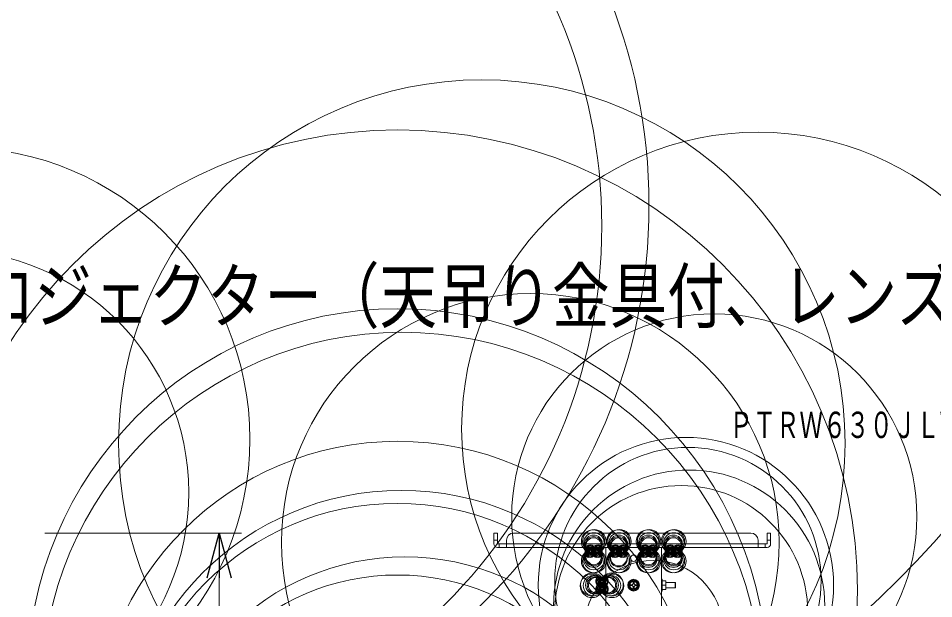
# Model space of a CAD drawing. Units: millimetres, scale not verified. Extents: x -82 to 97, y -150 to 192.
# Drawn here: x -14 to 37, y 38 to 70.3 of the extents above; entities that cross this region are included whole.
import ezdxf
from ezdxf.enums import TextEntityAlignment as Align

# ---------------------------------------------------------------- set-up
doc = ezdxf.new("R2010")
doc.units = ezdxf.units.MM
doc.header["$LTSCALE"] = 0.125
for name, color, linetype in [('0-0_0', 7, 'Continuous'), ('0-1_MOJI1', 7, 'Continuous'), ('0-3_TOUROKU', 7, 'Continuous')]:
    doc.layers.add(name, color=color, linetype=linetype)
doc.layers.add('0-4_SUNPO', color=3, linetype='Continuous', lineweight=18)
doc.layers.add('0-5_GAIKEI', color=1, linetype='Continuous', lineweight=18)
doc.styles.add('ＭＳ ゴシック', font='')
doc.styles.get('ＭＳ ゴシック').set_extended_font_data('MS Gothic')

# ---------------------------------------------------------------- blocks, each defined once
blk = doc.blocks.new('_Open30')
at = {"layer": '0-0_0'}
blk.add_line((0, 0), (-1, 0), dxfattribs=at)
blk.add_lwpolyline([(-1, 0.26795), (0, 0), (-1, -0.26795)], dxfattribs=at)
blk = doc.blocks.new('D2')
at = {"layer": '0-4_SUNPO'}
for p, q in [((180.9869, 103.158), (191.9273, 103.158)), ((190.6773, 100.658), (190.6773, 72.3578))]:
    blk.add_line(p, q, dxfattribs=at)
at = {"layer": '0-4_SUNPO', "xscale": 2.5, "yscale": 2.5, "rotation": 90}
blk.add_blockref('_Open30', (190.6773, 103.158), dxfattribs=at)

msp = doc.modelspace()

# ---------------------------------------------------------------- linework, layer by layer
at = {"layer": '0-5_GAIKEI', "color": 7}
for p, q in [((12.4755, 41.6584), (12.4755, 41.0584)), ((12.4755, 41.6584), (12.6755, 41.6584)), ((12.6755, 41.0584), (12.6755, 41.6584)), ((26.7755, 41.6584), (13.5755, 41.6584)), ((27.6755, 41.6584), (27.8755, 41.6584)), ((27.6755, 41.6584), (27.6755, 41.0584)), ((27.8755, 41.6584), (27.8755, 41.0584)), ((12.6755, 41.0584), (27.6755, 41.0584)), ((27.6755, 40.8584), (12.6755, 40.8584)), ((13.1755, 41.2584), (13.1755, 40.8584)), ((17.7005, 40.8584), (17.7005, 40.8084)), ((18.3505, 40.8084), (17.7005, 40.8084)), ((17.7516, 40.8009), (17.7516, 40.7509)), ((18.3005, 40.8009), (17.7516, 40.8009)), ((18.3005, 40.7509), (18.3005, 40.8009)), ((18.3505, 40.8084), (18.3505, 40.8584)), ((18.7055, 36.7584), (18.7055, 40.8584)), ((19.1005, 40.8584), (19.1005, 40.8084)), ((19.7505, 40.8084), (19.1005, 40.8084)), ((19.1516, 40.8009), (19.1516, 40.7509)), ((19.7005, 40.8009), (19.1516, 40.8009)), ((19.7005, 40.7509), (19.7005, 40.8009)), ((19.7505, 40.8084), (19.7505, 40.8584)), ((20.7505, 40.8584), (20.7505, 40.8084)), ((21.4005, 40.8084), (20.7505, 40.8084)), ((20.8016, 40.8009), (20.8016, 40.7509)), ((21.3505, 40.8009), (20.8016, 40.8009)), ((21.3505, 40.7509), (21.3505, 40.8009)), ((21.4005, 40.8084), (21.4005, 40.8584)), ((21.7955, 40.8584), (21.7955, 36.7584)), ((22.1505, 40.8584), (22.1505, 40.8084)), ((22.8005, 40.8084), (22.1505, 40.8084)), ((22.2016, 40.8009), (22.2016, 40.7509)), ((22.7505, 40.8009), (22.2016, 40.8009)), ((22.7505, 40.7509), (22.7505, 40.8009)), ((22.8005, 40.8084), (22.8005, 40.8584)), ((27.1755, 40.8584), (27.1755, 41.2584)), ((17.7755, 40.7434), (17.7368, 40.721)), ((17.7368, 40.721), (17.7368, 40.5657)), ((17.7368, 40.5657), (17.7755, 40.5434)), ((18.3005, 40.7509), (17.7516, 40.7509)), ((17.7755, 40.7434), (18.2755, 40.7434)), ((18.2755, 40.5434), (17.7755, 40.5434)), ((18.3141, 40.721), (18.2755, 40.7434)), ((18.2755, 40.5434), (18.3141, 40.5657)), ((18.3141, 40.721), (18.3141, 40.5657)), ((19.1755, 40.7434), (19.1368, 40.721)), ((19.1368, 40.721), (19.1368, 40.5657)), ((19.1368, 40.5657), (19.1755, 40.5434)), ((19.7005, 40.7509), (19.1516, 40.7509)), ((19.1755, 40.7434), (19.6755, 40.7434)), ((19.6755, 40.5434), (19.1755, 40.5434)), ((19.7141, 40.721), (19.6755, 40.7434)), ((19.6755, 40.5434), (19.7141, 40.5657)), ((19.7141, 40.721), (19.7141, 40.5657)), ((20.8255, 40.7434), (20.7868, 40.721)), ((20.7868, 40.721), (20.7868, 40.5657)), ((20.7868, 40.5657), (20.8255, 40.5434)), ((21.3505, 40.7509), (20.8016, 40.7509)), ((20.8255, 40.7434), (21.3255, 40.7434)), ((21.3255, 40.5434), (20.8255, 40.5434)), ((21.3641, 40.721), (21.3255, 40.7434)), ((21.3255, 40.5434), (21.3641, 40.5657)), ((21.3641, 40.721), (21.3641, 40.5657)), ((22.2255, 40.7434), (22.1868, 40.721)), ((22.1868, 40.721), (22.1868, 40.5657)), ((22.1868, 40.5657), (22.2255, 40.5434)), ((22.7505, 40.7509), (22.2016, 40.7509)), ((22.2255, 40.7434), (22.7255, 40.7434)), ((22.7255, 40.5434), (22.2255, 40.5434)), ((22.7641, 40.721), (22.7255, 40.7434)), ((22.7255, 40.5434), (22.7641, 40.5657)), ((22.7641, 40.721), (22.7641, 40.5657)), ((18.4128, 39.047), (18.3905, 39.0084)), ((18.3905, 38.5084), (18.3905, 39.0084)), ((18.5681, 39.047), (18.4128, 39.047)), ((18.5905, 39.0084), (18.5681, 39.047)), ((18.5905, 39.0084), (18.5905, 38.5084)), ((18.648, 39.0334), (18.598, 39.0334)), ((18.598, 38.4845), (18.598, 39.0334)), ((18.648, 38.4845), (18.648, 39.0334)), ((18.7055, 39.0834), (18.6555, 39.0834)), ((18.6555, 38.4334), (18.6555, 39.0834)), ((21.8355, 39.0834), (21.7955, 39.0834)), ((21.8355, 38.4334), (21.8355, 39.0834)), ((21.8355, 39.0084), (22.0355, 39.0084)), ((22.0355, 38.5083), (22.0355, 39.0084)), ((22.5655, 38.9084), (22.0355, 38.9084)), ((22.5905, 38.8834), (22.5655, 38.9084)), ((22.5905, 38.6334), (22.5905, 38.8834)), ((18.3905, 38.5084), (18.4128, 38.4697)), ((18.5681, 38.4697), (18.4128, 38.4697)), ((18.5681, 38.4697), (18.5905, 38.5084)), ((18.648, 38.4845), (18.598, 38.4845)), ((18.6555, 38.4334), (18.7055, 38.4334)), ((21.7955, 38.4334), (21.8355, 38.4334)), ((21.8355, 38.5084), (22.0355, 38.5084)), ((22.0355, 38.5083), (21.8355, 38.5083)), ((22.0355, 38.6084), (22.5655, 38.6084)), ((22.5655, 38.6084), (22.5905, 38.6334))]:
    msp.add_line(p, q, dxfattribs=at)
at = {"layer": '0-5_GAIKEI'}
for p, q in [((12.6755, 41.2584), (12.4755, 41.2584)), ((12.7755, 40.8584), (12.7755, 41.0584)), ((17.8755, 40.8084), (17.8755, 40.8009)), ((18.1755, 40.8009), (18.1755, 40.8084)), ((19.2755, 40.8084), (19.2755, 40.8009)), ((19.5755, 40.8009), (19.5755, 40.8084)), ((20.9255, 40.8084), (20.9255, 40.8009)), ((21.2255, 40.8009), (21.2255, 40.8084)), ((22.3255, 40.8084), (22.3255, 40.8009)), ((22.6255, 40.8009), (22.6255, 40.8084)), ((27.5755, 41.0584), (27.5755, 40.8584)), ((27.8755, 41.2584), (27.6755, 41.2584)), ((17.8755, 40.7509), (17.8755, 40.7434)), ((17.8811, 40.721), (17.8811, 40.5657)), ((18.1698, 40.721), (18.1698, 40.5657)), ((18.1755, 40.7434), (18.1755, 40.7509)), ((19.2755, 40.7509), (19.2755, 40.7434)), ((19.2811, 40.721), (19.2811, 40.5657)), ((19.5698, 40.721), (19.5698, 40.5657)), ((19.5755, 40.7434), (19.5755, 40.7509)), ((20.9255, 40.7509), (20.9255, 40.7434)), ((20.9311, 40.721), (20.9311, 40.5657)), ((21.2198, 40.721), (21.2198, 40.5657)), ((21.2255, 40.7434), (21.2255, 40.7509)), ((22.3255, 40.7509), (22.3255, 40.7434)), ((22.3311, 40.721), (22.3311, 40.5657)), ((22.6198, 40.721), (22.6198, 40.5657)), ((22.6255, 40.7434), (22.6255, 40.7509)), ((18.5681, 38.9027), (18.4128, 38.9027)), ((18.598, 38.9084), (18.5905, 38.9084)), ((18.6555, 38.9084), (18.648, 38.9084)), ((20.2505, 39.047), (20.0005, 38.9027)), ((20.0005, 38.9027), (20.0005, 38.614)), ((20.1455, 38.7834), (20.0755, 38.7834)), ((20.0755, 38.7834), (20.0755, 38.7334)), ((20.079, 38.7798), (20.0755, 38.7834)), ((20.079, 38.7369), (20.0755, 38.7334)), ((20.0755, 38.7334), (20.1455, 38.7334)), ((20.1455, 38.7786), (20.1455, 38.7834)), ((20.1455, 38.7381), (20.1455, 38.7334)), ((20.229, 38.9298), (20.2255, 38.9334)), ((20.2255, 38.9334), (20.2255, 38.8634)), ((20.2755, 38.9334), (20.2255, 38.9334)), ((20.2302, 38.8634), (20.2255, 38.8634)), ((20.5005, 38.9027), (20.2505, 39.047)), ((20.2707, 38.8634), (20.2755, 38.8634)), ((20.2719, 38.9298), (20.2755, 38.9334)), ((20.2755, 38.8634), (20.2755, 38.9334)), ((20.4255, 38.7834), (20.3555, 38.7834)), ((20.3555, 38.7786), (20.3555, 38.7834)), ((20.3555, 38.7381), (20.3555, 38.7334)), ((20.3555, 38.7334), (20.4255, 38.7334)), ((20.4219, 38.7798), (20.4255, 38.7834)), ((20.4219, 38.7369), (20.4255, 38.7334)), ((20.4255, 38.7334), (20.4255, 38.7834)), ((20.5005, 38.614), (20.5005, 38.9027)), ((21.8355, 38.7583), (22.0355, 38.7583)), ((22.5655, 38.9084), (22.5655, 38.6084)), ((18.5681, 38.614), (18.4128, 38.614)), ((18.5905, 38.6084), (18.598, 38.6084)), ((18.648, 38.6084), (18.6555, 38.6084)), ((20.0005, 38.614), (20.2505, 38.4697)), ((20.2302, 38.6534), (20.2255, 38.6534)), ((20.2255, 38.6534), (20.2255, 38.5834)), ((20.229, 38.5869), (20.2255, 38.5834)), ((20.2255, 38.5834), (20.2755, 38.5834)), ((20.2505, 38.4697), (20.5005, 38.614)), ((20.2707, 38.6534), (20.2755, 38.6534)), ((20.2719, 38.5869), (20.2755, 38.5834)), ((20.2755, 38.5834), (20.2755, 38.6534))]:
    msp.add_line(p, q, dxfattribs=at)
for centre, radius in [((7.1453, 102.2484), 89.5875), ((-7.1794, 81.2148), 59.6214), ((7.0796, 71.478), 58.7413), ((-10.0029, 59.8838), 31.1097), ((7.0895, 51.4613), 38.6487), ((-11.2681, 58.7333), 29.7486), ((11.8018, 46.6446), 20.2158), ((7.1148, 38.4794), 25.5906), ((27.1778, 47.4495), 16.4978), ((-17.3189, 46.8808), 16.2164), ((-17.9941, 43.9154), 13.4835), ((14.5028, 41.1305), 13.8489), ((7.11, 33.5472), 20.5824), ((24.7391, 42.5699), 11.2722), ((7.3502, 32.7795), 20.0418), ((23.162, 38.7592), 8.2167), ((7.117, 29.9003), 16.8593), ((23.2748, 39.0045), 7.4131), ((23.342, 37.6171), 7.543), ((7.3226, 28.4228), 15.609), ((22.9015, 37.2564), 7.0359), ((7.1, 28.2116), 15.0949), ((17.9898, 41.1871), 0.6469), ((18.0628, 41.1933), 0.6533), ((19.3898, 41.1871), 0.6469), ((19.4628, 41.1933), 0.6533), ((21.0398, 41.1871), 0.6469), ((21.1128, 41.1933), 0.6533), ((22.4398, 41.1871), 0.6469), ((22.5128, 41.1933), 0.6533), ((18.0434, 41.1099), 0.5677), ((18.0195, 41.0425), 0.4993), ((18.0271, 41.0016), 0.4583), ((18.0253, 40.9681), 0.4248), ((19.4434, 41.1099), 0.5677), ((19.4195, 41.0425), 0.4993), ((19.4271, 41.0016), 0.4583), ((19.4253, 40.9681), 0.4248), ((21.0934, 41.1099), 0.5677), ((21.0695, 41.0425), 0.4993), ((21.0771, 41.0016), 0.4583), ((21.0753, 40.9681), 0.4248), ((22.4934, 41.1099), 0.5677), ((22.4695, 41.0425), 0.4993), ((22.4771, 41.0016), 0.4583), ((22.4753, 40.9681), 0.4248), ((17.7678, 40.7615), 0.2262), ((17.8517, 40.7645), 0.2296), ((17.7937, 40.7079), 0.1667), ((17.8399, 40.7421), 0.2043), ((17.8253, 40.7101), 0.1692), ((17.8149, 40.6811), 0.1384), ((17.8057, 40.6713), 0.1282), ((17.8093, 40.6546), 0.1112), ((17.8088, 40.6529), 0.1095), ((18.2009, 40.7615), 0.2262), ((18.2847, 40.7645), 0.2296), ((18.2267, 40.7079), 0.1667), ((18.2729, 40.7421), 0.2043), ((18.2583, 40.7101), 0.1692), ((18.2479, 40.6811), 0.1384), ((18.2387, 40.6713), 0.1282), ((18.2423, 40.6546), 0.1112), ((18.2418, 40.6529), 0.1095), ((19.1678, 40.7615), 0.2262), ((19.2517, 40.7645), 0.2296), ((19.1937, 40.7079), 0.1667), ((19.2399, 40.7421), 0.2043), ((19.2253, 40.7101), 0.1692), ((19.2149, 40.6811), 0.1384), ((19.2057, 40.6713), 0.1282), ((19.2093, 40.6546), 0.1112), ((19.2088, 40.6529), 0.1095), ((19.6009, 40.7615), 0.2262), ((19.6847, 40.7645), 0.2296), ((19.6267, 40.7079), 0.1667), ((19.6729, 40.7421), 0.2043), ((19.6583, 40.7101), 0.1692), ((19.6479, 40.6811), 0.1384), ((19.6387, 40.6713), 0.1282), ((19.6423, 40.6546), 0.1112), ((19.6418, 40.6529), 0.1095), ((20.8178, 40.7615), 0.2262), ((20.9017, 40.7645), 0.2296), ((20.8437, 40.7079), 0.1667), ((20.8899, 40.7421), 0.2043), ((20.8753, 40.7101), 0.1692), ((20.8649, 40.6811), 0.1384), ((20.8557, 40.6713), 0.1282), ((20.8593, 40.6546), 0.1112), ((20.8588, 40.6529), 0.1095), ((21.2509, 40.7615), 0.2262), ((21.3347, 40.7645), 0.2296), ((21.2767, 40.7079), 0.1667), ((21.3229, 40.7421), 0.2043), ((21.3083, 40.7101), 0.1692), ((21.2979, 40.6811), 0.1384), ((21.2887, 40.6713), 0.1282), ((21.2923, 40.6546), 0.1112), ((21.2918, 40.6529), 0.1095), ((22.2178, 40.7615), 0.2262), ((22.3017, 40.7645), 0.2296), ((22.2437, 40.7079), 0.1667), ((22.2899, 40.7421), 0.2043), ((22.2753, 40.7101), 0.1692), ((22.2649, 40.6811), 0.1384), ((22.2557, 40.6713), 0.1282), ((22.2593, 40.6546), 0.1112), ((22.2588, 40.6529), 0.1095), ((22.6509, 40.7615), 0.2262), ((22.7347, 40.7645), 0.2296), ((22.6767, 40.7079), 0.1667), ((22.7229, 40.7421), 0.2043), ((22.7083, 40.7101), 0.1692), ((22.6979, 40.6811), 0.1384), ((22.6887, 40.6713), 0.1282), ((22.6923, 40.6546), 0.1112), ((22.6918, 40.6529), 0.1095), ((7.5213, 26.4949), 13.833), ((17.9898, 40.0996), 0.6469), ((18.0628, 40.0935), 0.6533), ((18.0434, 40.1769), 0.5677), ((18.0195, 40.2442), 0.4993), ((17.7678, 40.5252), 0.2262), ((18.0271, 40.2851), 0.4583), ((18.0253, 40.3186), 0.4248), ((17.8517, 40.5222), 0.2296), ((17.7937, 40.5788), 0.1667), ((17.8399, 40.5446), 0.2043), ((17.8253, 40.5766), 0.1692), ((17.8149, 40.6056), 0.1384), ((17.8057, 40.6154), 0.1282), ((17.8093, 40.6321), 0.1112), ((17.8088, 40.6338), 0.1095), ((18.2009, 40.5252), 0.2262), ((18.2847, 40.5222), 0.2296), ((18.2267, 40.5788), 0.1667), ((18.2729, 40.5446), 0.2043), ((18.2583, 40.5766), 0.1692), ((18.2479, 40.6056), 0.1384), ((18.2387, 40.6154), 0.1282), ((18.2423, 40.6321), 0.1112), ((18.2418, 40.6338), 0.1095), ((19.3898, 40.0996), 0.6469), ((19.4628, 40.0935), 0.6533), ((19.4434, 40.1769), 0.5677), ((19.422, 40.259), 0.4843), ((19.1678, 40.5252), 0.2262), ((19.4271, 40.2851), 0.4583), ((19.2517, 40.5222), 0.2296), ((19.1937, 40.5788), 0.1667), ((19.2399, 40.5446), 0.2043), ((19.2253, 40.5766), 0.1692), ((19.2149, 40.6056), 0.1384), ((19.2075, 40.6219), 0.1215), ((19.2093, 40.6321), 0.1112), ((19.6009, 40.5252), 0.2262), ((19.6847, 40.5222), 0.2296), ((19.6267, 40.5788), 0.1667), ((19.6729, 40.5446), 0.2043), ((19.6583, 40.5766), 0.1692), ((19.6479, 40.6056), 0.1384), ((19.6387, 40.6154), 0.1282), ((19.6423, 40.6321), 0.1112), ((19.6418, 40.6338), 0.1095), ((20.2505, 40.2584), 0.175), ((21.0398, 40.0996), 0.6469), ((21.1128, 40.0935), 0.6533), ((21.0934, 40.1769), 0.5677), ((21.0695, 40.2442), 0.4993), ((20.8178, 40.5252), 0.2262), ((21.0771, 40.2851), 0.4583), ((21.0753, 40.3186), 0.4248), ((20.9017, 40.5222), 0.2296), ((20.8437, 40.5788), 0.1667), ((20.8899, 40.5446), 0.2043), ((20.8753, 40.5766), 0.1692), ((20.8649, 40.6056), 0.1384), ((20.8557, 40.6154), 0.1282), ((20.8593, 40.6321), 0.1112), ((20.8588, 40.6338), 0.1095), ((21.2509, 40.5252), 0.2262), ((21.3347, 40.5222), 0.2296), ((21.2767, 40.5788), 0.1667), ((21.3229, 40.5446), 0.2043), ((21.3083, 40.5766), 0.1692), ((21.2979, 40.6056), 0.1384), ((21.2887, 40.6154), 0.1282), ((21.2923, 40.6321), 0.1112), ((21.2918, 40.6338), 0.1095), ((22.4398, 40.0996), 0.6469), ((22.5128, 40.0935), 0.6533), ((22.4934, 40.1769), 0.5677), ((22.4695, 40.2442), 0.4993), ((22.2178, 40.5252), 0.2262), ((22.4771, 40.2851), 0.4583), ((22.4753, 40.3186), 0.4248), ((22.3017, 40.5222), 0.2296), ((22.2437, 40.5788), 0.1667), ((22.2899, 40.5446), 0.2043), ((22.2753, 40.5766), 0.1692), ((22.2649, 40.6056), 0.1384), ((22.2557, 40.6154), 0.1282), ((22.2593, 40.6321), 0.1112), ((22.2588, 40.6338), 0.1095), ((22.6509, 40.5252), 0.2262), ((22.7347, 40.5222), 0.2296), ((22.6767, 40.5788), 0.1667), ((22.7229, 40.5446), 0.2043), ((22.7083, 40.5766), 0.1692), ((22.6979, 40.6056), 0.1384), ((22.6887, 40.6154), 0.1282), ((22.6923, 40.6321), 0.1112), ((22.6918, 40.6338), 0.1095), ((21.3417, 36.2597), 3.8775), ((7.1086, 26.2575), 13.0646), ((17.9382, 38.7203), 0.6558), ((17.9486, 38.7934), 0.645), ((18.0191, 38.7393), 0.5727), ((18.0835, 38.7655), 0.5072), ((18.3723, 39.016), 0.2262), ((18.6086, 39.016), 0.2262), ((19.0428, 38.7203), 0.6558), ((19.0323, 38.7934), 0.645), ((18.9618, 38.7393), 0.5727), ((18.8974, 38.7655), 0.5072), ((18.1303, 38.7567), 0.4602), ((18.1629, 38.7587), 0.4275), ((18.3693, 38.9321), 0.2296), ((18.3693, 38.4991), 0.2296), ((18.3723, 38.583), 0.2262), ((18.3917, 38.9439), 0.2043), ((18.4237, 38.9585), 0.1692), ((18.4259, 38.9901), 0.1667), ((18.4259, 38.5571), 0.1667), ((18.4527, 38.969), 0.1384), ((18.4625, 38.9781), 0.1282), ((18.4792, 38.9745), 0.1112), ((18.4809, 38.975), 0.1095), ((18.6116, 38.9321), 0.2296), ((18.6116, 38.4991), 0.2296), ((18.6086, 38.583), 0.2262), ((18.5892, 38.9439), 0.2043), ((18.5572, 38.9585), 0.1692), ((18.555, 38.9901), 0.1667), ((18.555, 38.5571), 0.1667), ((18.5282, 38.969), 0.1384), ((18.5184, 38.9781), 0.1282), ((18.8506, 38.7567), 0.4602), ((18.818, 38.7587), 0.4275), ((18.5017, 38.9745), 0.1112), ((18.5, 38.975), 0.1095), ((20.2505, 38.7584), 0.325), ((20.2505, 38.7584), 0.25), ((20.2505, 38.7584), 0.2125), ((20.2505, 38.7584), 0.2094), ((18.3917, 38.5109), 0.2043), ((18.4237, 38.5255), 0.1692), ((18.4527, 38.5359), 0.1384), ((18.4625, 38.5451), 0.1282), ((18.4792, 38.5415), 0.1112), ((18.4809, 38.542), 0.1095), ((18.5892, 38.5109), 0.2043), ((18.5572, 38.5255), 0.1692), ((18.5282, 38.5359), 0.1384), ((18.5184, 38.5451), 0.1282), ((18.5017, 38.5415), 0.1112), ((18.5, 38.542), 0.1095)]:
    msp.add_circle(centre, radius, dxfattribs=at)
at = {"layer": '0-5_GAIKEI', "color": 7}
for centre, radius, start, end in [((13.5755, 41.2584), 0.4, 90, 180), ((26.7755, 41.2584), 0.4, 0, 90), ((12.6755, 41.0584), 0.2, 180, 270), ((27.6755, 41.0584), 0.2, 270, 0)]:
    msp.add_arc(centre, radius, start, end, dxfattribs=at)
at = {"layer": '0-5_GAIKEI'}
for centre, radius, start, end in [((20.2505, 38.7584), 0.275, 155.38001, 204.61999), ((20.2505, 38.7584), 0.275, 95.38002, 144.61998), ((11.18, 38.7584), 8.899, 359.86168, 0.13832), ((27.3546, 421.8614), 383.1507, 268.91195, 268.92189), ((27.3546, -344.3447), 383.1507, 91.07811, 91.08805), ((20.147, 38.8631), 0.0845, 268.93776, 284.41704), ((20.147, 38.6537), 0.0845, 75.57847, 91.06673), ((20.1455, 38.8634), 0.08, 270, 0), ((20.1455, 38.6534), 0.08, 0, 90), ((20.2505, 38.7584), 0.0855, 164.48357, 195.51643), ((20.1474, 38.8615), 0.0828, 284.47367, 345.52633), ((20.1474, 38.6553), 0.0828, 14.47367, 75.52633), ((20.1458, 38.8618), 0.0845, 345.57847, 1.06673), ((20.2505, 38.7584), 0.0855, 74.48357, 105.51643), ((20.2505, 47.8289), 8.899, 269.86168, 270.13832), ((-362.8526, 31.6542), 383.1507, 1.07811, 1.08805), ((403.3535, 31.6542), 383.1507, 178.91195, 178.92189), ((20.3552, 38.8618), 0.0845, 178.93776, 194.41704), ((20.3536, 38.8615), 0.0828, 194.47367, 255.52633), ((20.3536, 38.6553), 0.0828, 104.47367, 165.52633), ((20.3555, 38.8634), 0.08, 180, 270), ((20.3555, 38.6534), 0.08, 90, 180), ((20.2505, 38.7584), 0.275, 35.38003, 84.61997), ((20.2505, 38.7584), 0.0855, 344.48357, 15.51643), ((20.3539, 38.863), 0.0845, 255.57847, 271.06673), ((20.3539, 38.6536), 0.0845, 88.93776, 104.41704), ((13.1463, 421.8614), 383.1507, 271.07811, 271.08805), ((13.1463, -344.3447), 383.1507, 88.91195, 88.92189), ((29.321, 38.7584), 8.899, 179.86168, 180.13832), ((20.2505, 38.7584), 0.275, 335.38004, 24.61996), ((20.2505, 38.7584), 0.275, 215.38002, 264.78409), ((20.2505, 38.7584), 0.0855, 254.48357, 285.51643), ((20.1457, 38.6549), 0.0845, 358.93776, 14.41704), ((-362.8526, 45.8625), 383.1507, 358.91195, 358.92189), ((20.2505, 29.6879), 8.899, 89.86168, 90.13832), ((20.3552, 38.6549), 0.0845, 165.57847, 181.06673), ((403.3535, 45.8625), 383.1507, 181.07811, 181.08805), ((20.2505, 38.7584), 0.275, 275.21591, 324.61997)]:
    msp.add_arc(centre, radius, start, end, dxfattribs=at)

# ---------------------------------------------------------------- block references
at = {"layer": '0-4_SUNPO'}
msp.add_blockref('D2', (-193.4976, -61.4996), dxfattribs=at)

# ---------------------------------------------------------------- texts
at = {"layer": '0-1_MOJI1', "style": 'ＭＳ ゴシック', "width": 0.8}
msp.add_text('ＤＬＰ方式プロジェクター（天吊り金具付、レンズ別売）', height=2.933, dxfattribs=at).set_placement((-35.4976, 52.5004), align=Align.BOTTOM_LEFT)
at = {"layer": '0-3_TOUROKU', "style": 'ＭＳ ゴシック', "width": 0.65}
msp.add_text('ＰＴＲＷ６３０ＪＬＷ＿ＪＬＢ＋ＥＴＰＫＤ１３０Ｂ', height=1.466, dxfattribs=at).set_placement((25.5823, 46.5004), align=Align.BOTTOM_LEFT)

doc.saveas('drawing.dxf')
